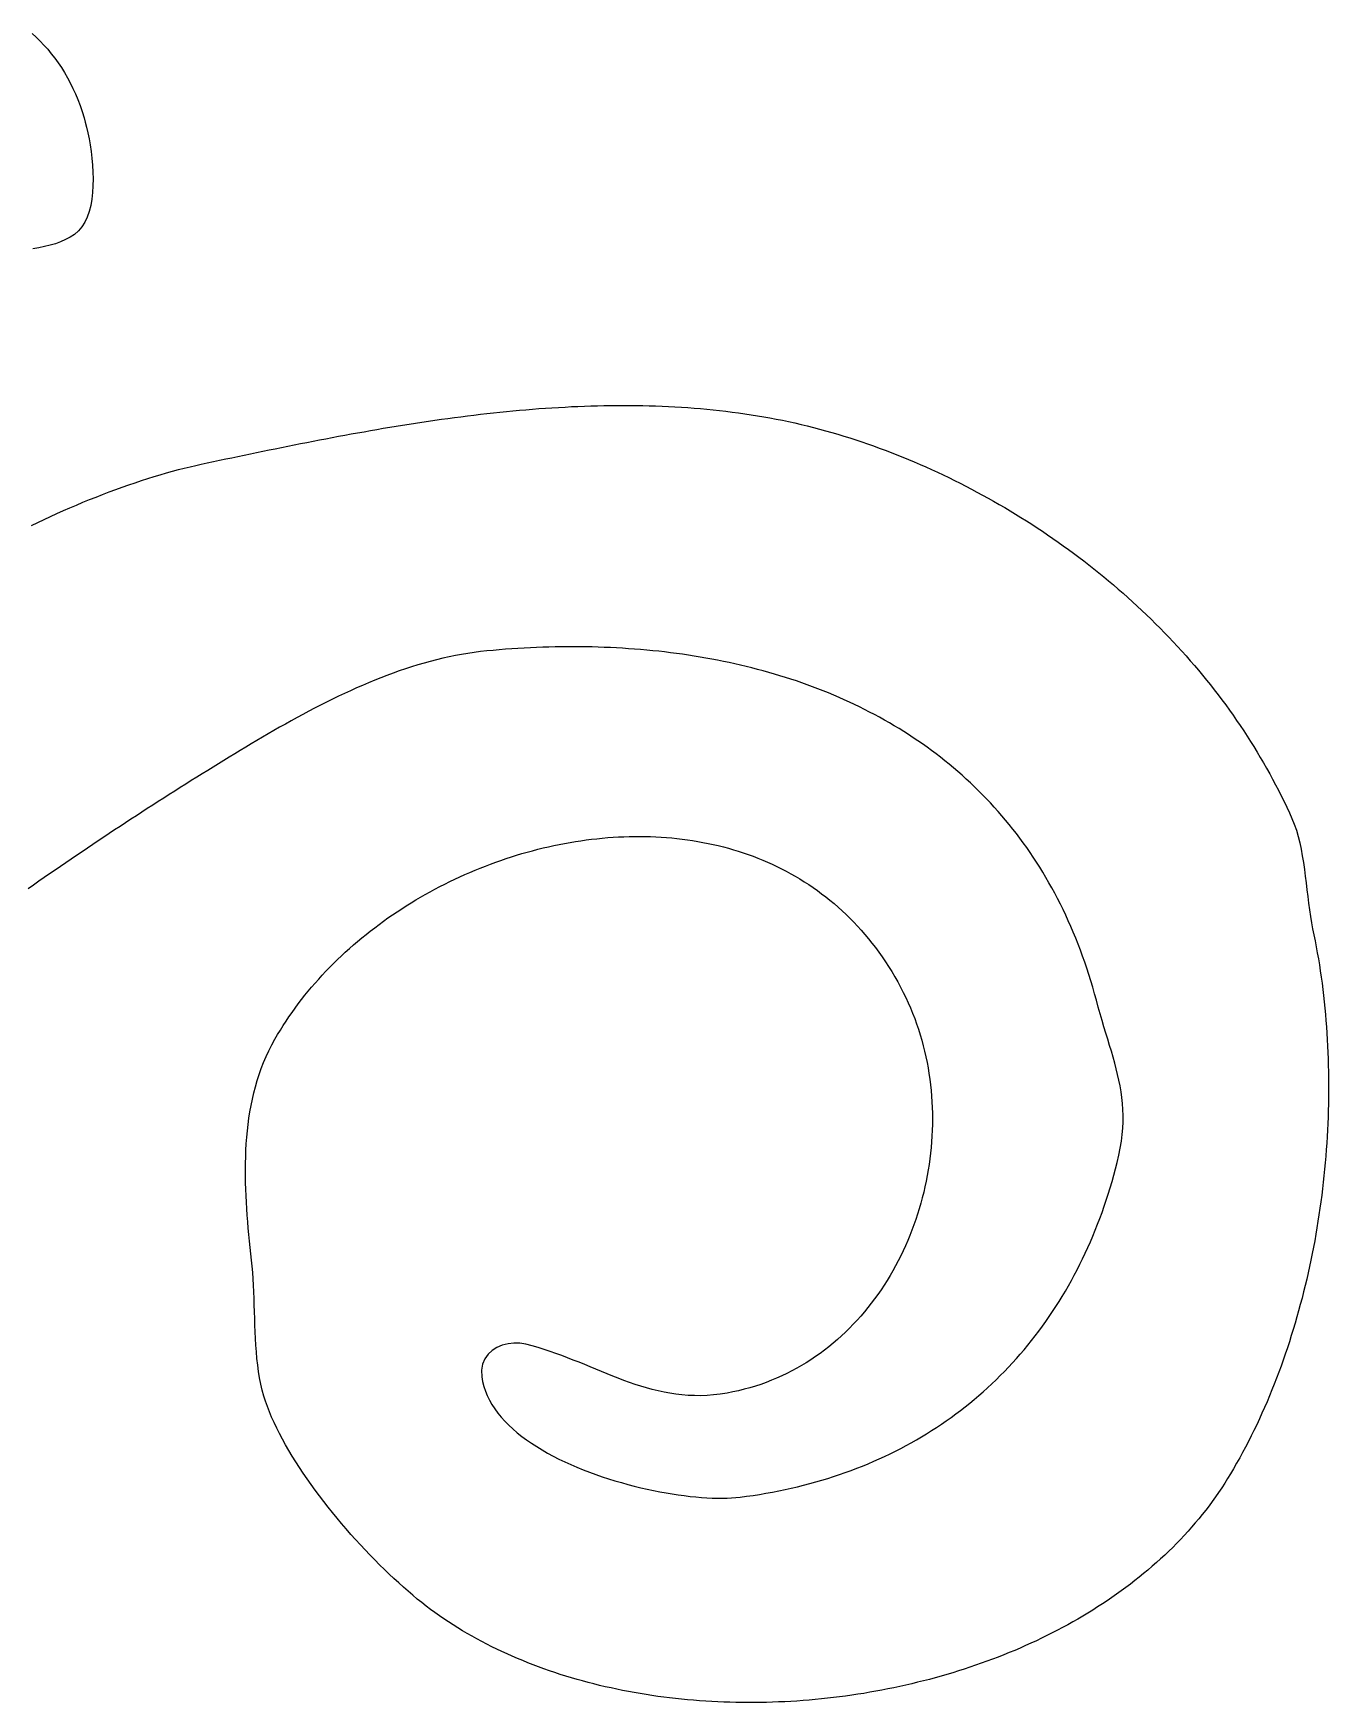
# Model space of a CAD drawing. Header units: millimetres. Extents: x 30 to 1626, y 31 to 955.
# Drawn here: x 1426.3 to 1625.8, y 47 to 304.2 of the extents above; entities that cross this region are included whole.
import ezdxf

# ---------------------------------------------------------------- set-up
doc = ezdxf.new("R2010")
doc.units = ezdxf.units.MM
doc.layers.add('0_0_0', color=3, linetype='Continuous')

msp = doc.modelspace()

# ---------------------------------------------------------------- linework, layer by layer
at = {"layer": '0_0_0'}
for points in [[(1426.06, 304.22), (1426.69, 303.64), (1427.3, 303.03), (1427.89, 302.41), (1428.46, 301.76), (1429.02, 301.09), (1429.56, 300.39), (1430.07, 299.68), (1430.57, 298.94), (1431.05, 298.17), (1431.5, 297.39), (1431.94, 296.58), (1432.35, 295.74), (1432.74, 294.89), (1433.11, 294.01), (1433.45, 293.1), (1433.77, 292.17), (1434.07, 291.22), (1434.26, 290.52), (1434.46, 289.75), (1434.65, 288.9), (1434.83, 287.98), (1435, 287.02), (1435.14, 286.02), (1435.27, 284.98), (1435.37, 283.92), (1435.43, 282.85), (1435.46, 281.78), (1435.44, 280.72), (1435.38, 279.68), (1435.27, 278.66), (1435.09, 277.69), (1434.86, 276.77), (1434.56, 275.9), (1434.19, 275.11), (1433.74, 274.39), (1433.21, 273.77), (1432.6, 273.25), (1431.93, 272.81), (1431.21, 272.43), (1430.46, 272.1), (1429.67, 271.81), (1428.84, 271.57), (1427.98, 271.36), (1427.09, 271.18), (1426.17, 271.03)], [(1425.99, 228.38), (1426.95, 228.85), (1427.92, 229.32), (1428.9, 229.78), (1429.89, 230.23), (1430.89, 230.67), (1431.88, 231.11), (1432.89, 231.54), (1433.9, 231.96), (1434.9, 232.37), (1435.91, 232.77), (1436.92, 233.16), (1437.93, 233.55), (1438.94, 233.92), (1439.94, 234.28), (1440.94, 234.63), (1441.93, 234.97), (1442.91, 235.3), (1443.89, 235.61), (1444.85, 235.91), (1445.81, 236.2), (1446.76, 236.48), (1447.69, 236.74), (1448.6, 236.99), (1449.51, 237.22), (1450.39, 237.44), (1451.26, 237.64), (1452.11, 237.83), (1453.05, 238.03), (1453.99, 238.23), (1454.93, 238.43), (1455.88, 238.63), (1456.83, 238.83), (1457.77, 239.03), (1458.73, 239.23), (1459.68, 239.43), (1460.64, 239.63), (1461.6, 239.82), (1462.56, 240.02), (1463.52, 240.22), (1464.49, 240.42), (1465.45, 240.61), (1466.42, 240.8), (1467.39, 241), (1468.36, 241.19), (1469.34, 241.38), (1470.32, 241.57), (1471.29, 241.76), (1472.27, 241.94), (1473.25, 242.13), (1474.24, 242.31), (1475.22, 242.49), (1476.2, 242.67), (1477.19, 242.84), (1478.18, 243.02), (1479.17, 243.19), (1480.16, 243.36), (1481.15, 243.52), (1482.14, 243.69), (1483.14, 243.85), (1484.13, 244.01), (1485.13, 244.16), (1486.12, 244.31), (1487.12, 244.46), (1488.12, 244.61), (1489.11, 244.75), (1490.11, 244.89), (1491.11, 245.02), (1492.11, 245.15), (1493.11, 245.28), (1494.12, 245.4), (1495.12, 245.52), (1496.12, 245.63), (1497.12, 245.74), (1498.12, 245.85), (1499.13, 245.95), (1500.13, 246.05), (1501.13, 246.14), (1502.13, 246.23), (1503.14, 246.31), (1504.14, 246.39), (1505.14, 246.46), (1506.14, 246.53), (1507.15, 246.59), (1508.15, 246.64), (1509.15, 246.7), (1510.15, 246.74), (1511.15, 246.78), (1512.15, 246.81), (1513.15, 246.84), (1514.15, 246.86), (1515.15, 246.88), (1516.14, 246.89), (1517.14, 246.89), (1518.14, 246.89), (1519.13, 246.88), (1520.13, 246.86), (1521.12, 246.84), (1522.11, 246.81), (1523.1, 246.77), (1524.09, 246.72), (1525.08, 246.67), (1526.07, 246.61), (1527.05, 246.55), (1528.04, 246.47), (1529.02, 246.39), (1530, 246.3), (1530.98, 246.2), (1531.96, 246.1), (1532.94, 245.98), (1533.91, 245.86), (1534.88, 245.73), (1535.86, 245.6), (1536.83, 245.45), (1537.79, 245.29), (1538.76, 245.13), (1539.72, 244.96), (1540.68, 244.78), (1541.64, 244.59), (1542.6, 244.39), (1543.56, 244.18), (1544.51, 243.96), (1545.46, 243.73), (1546.41, 243.5), (1547.36, 243.25), (1548.3, 242.99), (1549.24, 242.73), (1550.18, 242.45), (1551.11, 242.16), (1552.03, 241.88), (1552.94, 241.58), (1553.85, 241.27), (1554.76, 240.96), (1555.66, 240.64), (1556.57, 240.31), (1557.47, 239.97), (1558.38, 239.63), (1559.27, 239.28), (1560.17, 238.92), (1561.07, 238.55), (1561.96, 238.17), (1562.85, 237.79), (1563.74, 237.4), (1564.63, 237), (1565.51, 236.59), (1566.39, 236.18), (1567.27, 235.76), (1568.14, 235.33), (1569.02, 234.89), (1569.88, 234.45), (1570.75, 234), (1571.61, 233.54), (1572.47, 233.08), (1573.33, 232.6), (1574.18, 232.12), (1575.03, 231.64), (1575.88, 231.14), (1576.72, 230.64), (1577.56, 230.14), (1578.39, 229.62), (1579.22, 229.1), (1580.05, 228.57), (1580.87, 228.04), (1581.69, 227.49), (1582.5, 226.94), (1583.31, 226.39), (1584.11, 225.83), (1584.91, 225.26), (1585.71, 224.68), (1586.5, 224.1), (1587.28, 223.51), (1588.06, 222.92), (1588.84, 222.32), (1589.61, 221.71), (1590.38, 221.1), (1591.14, 220.47), (1591.89, 219.85), (1592.64, 219.22), (1593.38, 218.58), (1594.12, 217.93), (1594.85, 217.28), (1595.58, 216.62), (1596.3, 215.96), (1597.02, 215.29), (1597.73, 214.62), (1598.43, 213.94), (1599.12, 213.25), (1599.81, 212.56), (1600.5, 211.86), (1601.18, 211.15), (1601.85, 210.44), (1602.51, 209.73), (1603.17, 209.01), (1603.82, 208.28), (1604.46, 207.55), (1605.1, 206.81), (1605.73, 206.07), (1606.35, 205.32), (1606.97, 204.57), (1607.57, 203.81), (1608.17, 203.04), (1608.77, 202.27), (1609.35, 201.5), (1609.93, 200.72), (1610.5, 199.93), (1611.06, 199.14), (1611.61, 198.35), (1612.16, 197.55), (1612.7, 196.74), (1613.23, 195.93), (1613.75, 195.12), (1614.26, 194.3), (1614.77, 193.47), (1615.26, 192.64), (1615.75, 191.81), (1616.23, 190.97), (1616.7, 190.13), (1617.16, 189.28), (1617.61, 188.43), (1618.05, 187.57), (1618.49, 186.71), (1618.91, 185.84), (1619.33, 184.97), (1619.73, 184.1), (1620.13, 183.22), (1620.49, 182.34), (1620.81, 181.42), (1621.09, 180.47), (1621.33, 179.49), (1621.55, 178.49), (1621.73, 177.47), (1621.9, 176.44), (1622.05, 175.39), (1622.19, 174.34), (1622.31, 173.29), (1622.44, 172.24), (1622.56, 171.2), (1622.69, 170.16), (1622.82, 169.15), (1622.97, 168.15), (1623.14, 167.17), (1623.32, 166.22), (1623.51, 165.31), (1623.7, 164.39), (1623.87, 163.47), (1624.04, 162.54), (1624.2, 161.61), (1624.35, 160.68), (1624.49, 159.74), (1624.63, 158.79), (1624.76, 157.85), (1624.88, 156.89), (1624.99, 155.94), (1625.1, 154.98), (1625.19, 154.01), (1625.29, 153.05), (1625.37, 152.08), (1625.44, 151.1), (1625.51, 150.13), (1625.57, 149.15), (1625.62, 148.16), (1625.67, 147.18), (1625.71, 146.19), (1625.73, 145.2), (1625.76, 144.21), (1625.77, 143.22), (1625.78, 142.22), (1625.78, 141.23), (1625.77, 140.23), (1625.75, 139.23), (1625.73, 138.23), (1625.69, 137.22), (1625.65, 136.22), (1625.61, 135.22), (1625.55, 134.21), (1625.49, 133.21), (1625.42, 132.2), (1625.34, 131.19), (1625.26, 130.19), (1625.16, 129.18), (1625.06, 128.18), (1624.95, 127.17), (1624.84, 126.17), (1624.71, 125.16), (1624.58, 124.16), (1624.44, 123.16), (1624.29, 122.16), (1624.14, 121.16), (1623.98, 120.16), (1623.81, 119.16), (1623.63, 118.17), (1623.44, 117.17), (1623.25, 116.18), (1623.05, 115.19), (1622.84, 114.2), (1622.62, 113.22), (1622.4, 112.24), (1622.17, 111.26), (1621.93, 110.28), (1621.68, 109.31), (1621.42, 108.34), (1621.16, 107.37), (1620.89, 106.41), (1620.61, 105.45), (1620.33, 104.49), (1620.03, 103.54), (1619.73, 102.59), (1619.42, 101.64), (1619.11, 100.7), (1618.78, 99.77), (1618.45, 98.84), (1618.11, 97.91), (1617.76, 96.99), (1617.41, 96.07), (1617.04, 95.16), (1616.67, 94.26), (1616.29, 93.36), (1615.91, 92.46), (1615.51, 91.57), (1615.11, 90.69), (1614.7, 89.81), (1614.28, 88.94), (1613.86, 88.08), (1613.42, 87.22), (1612.98, 86.37), (1612.53, 85.53), (1612.08, 84.69), (1611.61, 83.86), (1611.14, 83.03), (1610.66, 82.22), (1610.22, 81.5), (1609.77, 80.78), (1609.31, 80.07), (1608.84, 79.37), (1608.36, 78.68), (1607.86, 77.99), (1607.36, 77.31), (1606.85, 76.64), (1606.32, 75.97), (1605.78, 75.32), (1605.24, 74.67), (1604.68, 74.02), (1604.12, 73.39), (1603.54, 72.76), (1602.96, 72.13), (1602.36, 71.52), (1601.76, 70.91), (1601.15, 70.31), (1600.53, 69.72), (1599.89, 69.13), (1599.25, 68.56), (1598.61, 67.99), (1597.95, 67.42), (1597.28, 66.87), (1596.61, 66.32), (1595.93, 65.78), (1595.24, 65.24), (1594.54, 64.72), (1593.83, 64.2), (1593.12, 63.69), (1592.4, 63.18), (1591.67, 62.69), (1590.93, 62.2), (1590.19, 61.72), (1589.44, 61.24), (1588.68, 60.78), (1587.92, 60.32), (1587.15, 59.86), (1586.37, 59.42), (1585.59, 58.98), (1584.8, 58.56), (1584, 58.13), (1583.2, 57.72), (1582.39, 57.31), (1581.57, 56.92), (1580.76, 56.53), (1579.93, 56.14), (1579.1, 55.77), (1578.26, 55.4), (1577.42, 55.04), (1576.58, 54.69), (1575.73, 54.34), (1574.87, 54.01), (1574.01, 53.68), (1573.15, 53.35), (1572.28, 53.04), (1571.4, 52.74), (1570.53, 52.44), (1569.65, 52.15), (1568.76, 51.86), (1567.87, 51.59), (1566.98, 51.32), (1566.08, 51.06), (1565.18, 50.81), (1564.28, 50.57), (1563.38, 50.33), (1562.47, 50.11), (1561.56, 49.89), (1560.64, 49.67), (1559.73, 49.47), (1558.81, 49.27), (1557.89, 49.09), (1556.96, 48.91), (1556.04, 48.73), (1555.11, 48.57), (1554.18, 48.41), (1553.25, 48.27), (1552.32, 48.13), (1551.38, 47.99), (1550.45, 47.87), (1549.51, 47.75), (1548.58, 47.65), (1547.64, 47.55), (1546.7, 47.45), (1545.76, 47.37), (1544.82, 47.3), (1543.88, 47.23), (1542.94, 47.17), (1542, 47.12), (1541.06, 47.08), (1540.12, 47.04), (1539.18, 47.01), (1538.24, 47), (1537.3, 46.99), (1536.36, 46.98), (1535.42, 46.99), (1534.48, 47), (1533.55, 47.03), (1532.61, 47.06), (1531.68, 47.1), (1530.75, 47.15), (1529.82, 47.2), (1528.89, 47.27), (1527.96, 47.34), (1527.04, 47.42), (1526.11, 47.51), (1525.19, 47.61), (1524.27, 47.71), (1523.36, 47.83), (1522.44, 47.95), (1521.53, 48.08), (1520.63, 48.22), (1519.72, 48.37), (1518.82, 48.53), (1517.92, 48.69), (1517.02, 48.86), (1516.13, 49.05), (1515.24, 49.24), (1514.36, 49.44), (1513.48, 49.64), (1512.6, 49.86), (1511.73, 50.08), (1510.86, 50.32), (1510, 50.56), (1509.14, 50.81), (1508.28, 51.07), (1507.43, 51.34), (1506.59, 51.61), (1505.75, 51.9), (1504.91, 52.19), (1504.09, 52.49), (1503.26, 52.8), (1502.44, 53.12), (1501.63, 53.45), (1500.82, 53.79), (1500.02, 54.13), (1499.23, 54.49), (1498.44, 54.85), (1497.65, 55.22), (1496.88, 55.6), (1496.11, 55.99), (1495.35, 56.39), (1494.59, 56.8), (1493.84, 57.21), (1493.1, 57.64), (1492.36, 58.07), (1491.64, 58.51), (1490.92, 58.96), (1490.2, 59.42), (1489.5, 59.89), (1488.8, 60.37), (1488.11, 60.86), (1487.45, 61.34), (1486.78, 61.85), (1486.09, 62.39), (1485.4, 62.95), (1484.69, 63.54), (1483.98, 64.15), (1483.26, 64.78), (1482.53, 65.43), (1481.8, 66.1), (1481.06, 66.79), (1480.33, 67.51), (1479.59, 68.23), (1478.85, 68.98), (1478.11, 69.74), (1477.37, 70.51), (1476.63, 71.3), (1475.9, 72.1), (1475.18, 72.91), (1474.46, 73.74), (1473.74, 74.57), (1473.04, 75.41), (1472.34, 76.26), (1471.66, 77.12), (1470.98, 77.98), (1470.32, 78.85), (1469.67, 79.72), (1469.04, 80.59), (1468.42, 81.47), (1467.82, 82.35), (1467.23, 83.23), (1466.67, 84.1), (1466.12, 84.98), (1465.6, 85.85), (1465.1, 86.72), (1464.62, 87.58), (1464.17, 88.44), (1463.74, 89.3), (1463.34, 90.14), (1462.96, 90.98), (1462.62, 91.8), (1462.3, 92.62), (1462.02, 93.43), (1461.76, 94.22), (1461.51, 95.14), (1461.29, 96.07), (1461.1, 97.03), (1460.94, 98.01), (1460.81, 99), (1460.7, 100.01), (1460.61, 101.02), (1460.53, 102.05), (1460.47, 103.08), (1460.43, 104.11), (1460.39, 105.15), (1460.35, 106.19), (1460.32, 107.23), (1460.29, 108.26), (1460.26, 109.28), (1460.22, 110.3), (1460.17, 111.3), (1460.11, 112.29), (1460.04, 113.26), (1459.95, 114.22), (1459.84, 115.18), (1459.74, 116.16), (1459.64, 117.13), (1459.55, 118.12), (1459.45, 119.1), (1459.36, 120.09), (1459.28, 121.09), (1459.2, 122.08), (1459.13, 123.08), (1459.07, 124.08), (1459.02, 125.08), (1458.98, 126.09), (1458.95, 127.09), (1458.93, 128.1), (1458.93, 129.1), (1458.94, 130.1), (1458.96, 131.1), (1459, 132.1), (1459.06, 133.1), (1459.13, 134.1), (1459.22, 135.09), (1459.33, 136.07), (1459.47, 137.06), (1459.62, 138.03), (1459.8, 139.01), (1460, 139.97), (1460.22, 140.93), (1460.47, 141.89), (1460.74, 142.84), (1461.04, 143.77), (1461.37, 144.71), (1461.73, 145.63), (1462.12, 146.54), (1462.54, 147.44), (1462.99, 148.34), (1463.47, 149.22), (1463.88, 149.92), (1464.3, 150.62), (1464.73, 151.31), (1465.18, 152), (1465.63, 152.68), (1466.1, 153.35), (1466.57, 154.02), (1467.06, 154.68), (1467.56, 155.33), (1468.07, 155.98), (1468.59, 156.62), (1469.12, 157.25), (1469.66, 157.87), (1470.21, 158.49), (1470.76, 159.11), (1471.33, 159.71), (1471.91, 160.31), (1472.5, 160.9), (1473.09, 161.49), (1473.7, 162.06), (1474.31, 162.63), (1474.93, 163.19), (1475.56, 163.75), (1476.2, 164.29), (1476.85, 164.83), (1477.5, 165.36), (1478.16, 165.89), (1478.83, 166.4), (1479.5, 166.91), (1480.19, 167.41), (1480.88, 167.9), (1481.57, 168.38), (1482.28, 168.86), (1482.99, 169.32), (1483.7, 169.78), (1484.43, 170.23), (1485.15, 170.67), (1485.89, 171.1), (1486.63, 171.53), (1487.37, 171.94), (1488.12, 172.35), (1488.88, 172.74), (1489.64, 173.13), (1490.4, 173.51), (1491.17, 173.88), (1491.95, 174.24), (1492.73, 174.59), (1493.51, 174.93), (1494.29, 175.27), (1495.08, 175.59), (1495.88, 175.9), (1496.67, 176.2), (1497.48, 176.5), (1498.28, 176.78), (1499.08, 177.05), (1499.89, 177.32), (1500.7, 177.57), (1501.52, 177.82), (1502.33, 178.05), (1503.15, 178.27), (1503.97, 178.48), (1504.79, 178.69), (1505.62, 178.88), (1506.44, 179.06), (1507.27, 179.23), (1508.09, 179.39), (1508.92, 179.54), (1509.75, 179.68), (1510.58, 179.81), (1511.41, 179.92), (1512.24, 180.03), (1513.07, 180.12), (1513.9, 180.21), (1514.73, 180.28), (1515.55, 180.34), (1516.38, 180.39), (1517.21, 180.42), (1518.03, 180.45), (1518.86, 180.46), (1519.68, 180.47), (1520.51, 180.46), (1521.33, 180.44), (1522.14, 180.4), (1522.96, 180.36), (1523.78, 180.3), (1524.59, 180.23), (1525.4, 180.15), (1526.2, 180.05), (1527.01, 179.95), (1527.81, 179.83), (1528.61, 179.7), (1529.4, 179.55), (1530.19, 179.4), (1530.98, 179.23), (1531.76, 179.05), (1532.54, 178.85), (1533.32, 178.64), (1534.09, 178.42), (1534.85, 178.19), (1535.62, 177.94), (1536.37, 177.68), (1537.12, 177.41), (1537.87, 177.12), (1538.61, 176.82), (1539.35, 176.5), (1540.08, 176.17), (1540.8, 175.83), (1541.52, 175.48), (1542.23, 175.11), (1542.94, 174.72), (1543.63, 174.33), (1544.33, 173.91), (1545.01, 173.49), (1545.69, 173.05), (1546.36, 172.6), (1547.02, 172.13), (1547.68, 171.64), (1548.33, 171.15), (1548.97, 170.63), (1549.6, 170.11), (1550.22, 169.57), (1550.84, 169.01), (1551.45, 168.44), (1552.04, 167.85), (1552.63, 167.25), (1553.21, 166.64), (1553.78, 166), (1554.35, 165.36), (1554.9, 164.7), (1555.44, 164.02), (1555.97, 163.33), (1556.49, 162.62), (1557, 161.89), (1557.51, 161.15), (1558, 160.4), (1558.48, 159.63), (1558.95, 158.84), (1559.4, 158.04), (1559.85, 157.22), (1560.26, 156.43), (1560.65, 155.64), (1561.02, 154.84), (1561.37, 154.04), (1561.7, 153.22), (1562.02, 152.4), (1562.32, 151.58), (1562.6, 150.75), (1562.86, 149.91), (1563.11, 149.07), (1563.34, 148.22), (1563.55, 147.37), (1563.74, 146.51), (1563.92, 145.65), (1564.08, 144.79), (1564.22, 143.93), (1564.34, 143.06), (1564.45, 142.19), (1564.54, 141.32), (1564.62, 140.44), (1564.67, 139.57), (1564.72, 138.69), (1564.74, 137.81), (1564.75, 136.93), (1564.74, 136.06), (1564.72, 135.18), (1564.68, 134.3), (1564.62, 133.42), (1564.55, 132.55), (1564.46, 131.68), (1564.35, 130.8), (1564.23, 129.93), (1564.1, 129.07), (1563.95, 128.2), (1563.78, 127.34), (1563.6, 126.49), (1563.4, 125.63), (1563.19, 124.78), (1562.96, 123.94), (1562.72, 123.1), (1562.46, 122.27), (1562.18, 121.44), (1561.9, 120.62), (1561.59, 119.8), (1561.28, 118.99), (1560.94, 118.19), (1560.6, 117.39), (1560.24, 116.6), (1559.86, 115.82), (1559.47, 115.05), (1559.07, 114.28), (1558.65, 113.53), (1558.22, 112.78), (1557.77, 112.05), (1557.31, 111.32), (1556.84, 110.6), (1556.35, 109.9), (1555.85, 109.2), (1555.33, 108.52), (1554.8, 107.85), (1554.26, 107.19), (1553.71, 106.54), (1553.14, 105.9), (1552.56, 105.28), (1551.97, 104.67), (1551.36, 104.08), (1550.74, 103.49), (1550.11, 102.93), (1549.46, 102.37), (1548.8, 101.83), (1548.13, 101.31), (1547.45, 100.8), (1546.75, 100.31), (1546.04, 99.83), (1545.32, 99.37), (1544.59, 98.93), (1543.85, 98.51), (1543.09, 98.1), (1542.32, 97.71), (1541.54, 97.34), (1540.75, 96.98), (1539.95, 96.65), (1539.13, 96.33), (1538.31, 96.03), (1537.47, 95.76), (1536.62, 95.5), (1535.76, 95.27), (1534.89, 95.05), (1534.01, 94.86), (1533.11, 94.68), (1532.07, 94.52), (1531.05, 94.4), (1530.04, 94.32), (1529.05, 94.28), (1528.08, 94.29), (1527.12, 94.33), (1526.17, 94.4), (1525.23, 94.51), (1524.31, 94.65), (1523.4, 94.82), (1522.49, 95.02), (1521.6, 95.24), (1520.71, 95.48), (1519.83, 95.75), (1518.96, 96.03), (1518.09, 96.33), (1517.22, 96.64), (1516.36, 96.97), (1515.5, 97.31), (1514.63, 97.65), (1513.77, 98), (1512.91, 98.36), (1512.05, 98.72), (1511.18, 99.07), (1510.31, 99.43), (1509.43, 99.78), (1508.55, 100.13), (1507.66, 100.46), (1506.76, 100.79), (1505.85, 101.11), (1504.93, 101.41), (1504.01, 101.69), (1503.07, 101.96), (1502.11, 102.21), (1501.2, 102.36), (1500.28, 102.39), (1499.37, 102.29), (1498.49, 102.06), (1497.67, 101.71), (1496.93, 101.25), (1496.3, 100.67), (1495.8, 99.97), (1495.46, 99.16), (1495.29, 98.24), (1495.32, 97.21), (1495.45, 96.46), (1495.64, 95.72), (1495.88, 95), (1496.17, 94.29), (1496.51, 93.6), (1496.89, 92.92), (1497.33, 92.25), (1497.81, 91.6), (1498.33, 90.97), (1498.89, 90.35), (1499.49, 89.74), (1500.12, 89.15), (1500.79, 88.57), (1501.5, 88.01), (1502.23, 87.47), (1503, 86.94), (1503.8, 86.43), (1504.62, 85.93), (1505.46, 85.44), (1506.33, 84.98), (1507.22, 84.52), (1508.12, 84.09), (1509.05, 83.67), (1509.98, 83.26), (1510.94, 82.87), (1511.9, 82.5), (1512.88, 82.14), (1513.86, 81.8), (1514.85, 81.48), (1515.84, 81.17), (1516.83, 80.88), (1517.83, 80.6), (1518.82, 80.34), (1519.82, 80.1), (1520.8, 79.88), (1521.78, 79.67), (1522.76, 79.48), (1523.72, 79.3), (1524.67, 79.14), (1525.6, 79), (1526.53, 78.88), (1527.43, 78.77), (1528.31, 78.68), (1529.18, 78.6), (1530.02, 78.55), (1530.83, 78.51), (1531.62, 78.49), (1532.39, 78.49), (1533.12, 78.5), (1533.82, 78.53), (1534.48, 78.58), (1535.11, 78.65), (1536.12, 78.78), (1537.13, 78.92), (1538.12, 79.08), (1539.11, 79.24), (1540.09, 79.42), (1541.07, 79.61), (1542.04, 79.81), (1543, 80.02), (1543.95, 80.25), (1544.9, 80.48), (1545.84, 80.73), (1546.77, 80.99), (1547.7, 81.25), (1548.62, 81.53), (1549.53, 81.83), (1550.43, 82.13), (1551.33, 82.44), (1552.22, 82.76), (1553.1, 83.1), (1553.97, 83.44), (1554.84, 83.8), (1555.7, 84.17), (1556.55, 84.54), (1557.39, 84.93), (1558.23, 85.33), (1559.05, 85.74), (1559.87, 86.16), (1560.69, 86.59), (1561.49, 87.04), (1562.28, 87.49), (1563.07, 87.95), (1563.85, 88.42), (1564.62, 88.91), (1565.39, 89.4), (1566.14, 89.9), (1566.89, 90.42), (1567.63, 90.94), (1568.36, 91.48), (1569.08, 92.02), (1569.79, 92.57), (1570.5, 93.14), (1571.19, 93.71), (1571.88, 94.3), (1572.56, 94.89), (1573.23, 95.5), (1573.89, 96.11), (1574.55, 96.73), (1575.19, 97.37), (1575.83, 98.01), (1576.45, 98.66), (1577.07, 99.33), (1577.68, 100), (1578.28, 100.68), (1578.87, 101.37), (1579.45, 102.07), (1580.02, 102.78), (1580.59, 103.5), (1581.14, 104.23), (1581.68, 104.97), (1582.22, 105.71), (1582.74, 106.47), (1583.26, 107.24), (1583.77, 108.01), (1584.26, 108.79), (1584.75, 109.59), (1585.23, 110.39), (1585.7, 111.2), (1586.16, 112.02), (1586.6, 112.85), (1587.04, 113.68), (1587.47, 114.53), (1587.89, 115.39), (1588.3, 116.25), (1588.7, 117.12), (1589.09, 118), (1589.47, 118.89), (1589.84, 119.79), (1590.2, 120.7), (1590.55, 121.61), (1590.88, 122.53), (1591.21, 123.47), (1591.53, 124.41), (1591.84, 125.35), (1592.14, 126.31), (1592.42, 127.28), (1592.7, 128.25), (1592.96, 129.23), (1593.22, 130.22), (1593.48, 131.34), (1593.69, 132.43), (1593.86, 133.49), (1593.98, 134.51), (1594.06, 135.51), (1594.11, 136.49), (1594.11, 137.45), (1594.08, 138.39), (1594.02, 139.31), (1593.92, 140.22), (1593.8, 141.12), (1593.65, 142.01), (1593.47, 142.89), (1593.28, 143.78), (1593.06, 144.66), (1592.83, 145.55), (1592.58, 146.45), (1592.31, 147.35), (1592.04, 148.27), (1591.76, 149.2), (1591.47, 150.14), (1591.17, 151.11), (1590.88, 152.09), (1590.58, 153.11), (1590.29, 154.15), (1590, 155.22), (1589.73, 156.22), (1589.44, 157.22), (1589.15, 158.2), (1588.85, 159.17), (1588.54, 160.14), (1588.21, 161.09), (1587.88, 162.03), (1587.54, 162.96), (1587.19, 163.88), (1586.82, 164.79), (1586.45, 165.69), (1586.07, 166.58), (1585.68, 167.46), (1585.28, 168.33), (1584.87, 169.19), (1584.46, 170.04), (1584.03, 170.88), (1583.59, 171.71), (1583.15, 172.53), (1582.69, 173.34), (1582.23, 174.15), (1581.76, 174.94), (1581.28, 175.72), (1580.79, 176.49), (1580.29, 177.25), (1579.79, 178), (1579.27, 178.74), (1578.75, 179.47), (1578.22, 180.19), (1577.68, 180.91), (1577.13, 181.61), (1576.58, 182.3), (1576.02, 182.99), (1575.44, 183.66), (1574.87, 184.33), (1574.28, 184.98), (1573.69, 185.63), (1573.09, 186.26), (1572.48, 186.89), (1571.86, 187.51), (1571.24, 188.12), (1570.61, 188.72), (1569.97, 189.31), (1569.33, 189.89), (1568.68, 190.46), (1568.02, 191.02), (1567.35, 191.58), (1566.68, 192.12), (1566, 192.66), (1565.32, 193.18), (1564.63, 193.7), (1563.93, 194.21), (1563.23, 194.71), (1562.51, 195.2), (1561.8, 195.68), (1561.08, 196.16), (1560.35, 196.62), (1559.61, 197.08), (1558.87, 197.53), (1558.13, 197.96), (1557.37, 198.4), (1556.62, 198.82), (1555.85, 199.23), (1555.08, 199.63), (1554.31, 200.03), (1553.53, 200.42), (1552.75, 200.8), (1551.96, 201.17), (1551.16, 201.53), (1550.36, 201.88), (1549.56, 202.23), (1548.75, 202.57), (1547.93, 202.89), (1547.11, 203.22), (1546.29, 203.53), (1545.46, 203.83), (1544.63, 204.13), (1543.79, 204.42), (1542.95, 204.7), (1542.1, 204.97), (1541.25, 205.23), (1540.4, 205.49), (1539.54, 205.74), (1538.68, 205.98), (1537.81, 206.21), (1536.94, 206.44), (1536.07, 206.65), (1535.19, 206.86), (1534.31, 207.06), (1533.43, 207.26), (1532.54, 207.44), (1531.65, 207.62), (1530.76, 207.79), (1529.86, 207.95), (1528.96, 208.11), (1528.06, 208.26), (1527.15, 208.4), (1526.24, 208.53), (1525.33, 208.66), (1524.41, 208.78), (1523.5, 208.89), (1522.58, 208.99), (1521.66, 209.09), (1520.73, 209.18), (1519.8, 209.26), (1518.88, 209.33), (1517.94, 209.4), (1517.01, 209.46), (1516.08, 209.51), (1515.14, 209.56), (1514.2, 209.6), (1513.26, 209.63), (1512.32, 209.66), (1511.37, 209.68), (1510.43, 209.69), (1509.48, 209.69), (1508.53, 209.69), (1507.58, 209.68), (1506.63, 209.66), (1505.68, 209.64), (1504.73, 209.61), (1503.77, 209.58), (1502.82, 209.53), (1501.86, 209.48), (1500.9, 209.43), (1499.95, 209.36), (1498.99, 209.3), (1498.03, 209.22), (1497.07, 209.14), (1496.11, 209.05), (1495.14, 208.95), (1494.17, 208.82), (1493.2, 208.68), (1492.23, 208.52), (1491.26, 208.34), (1490.29, 208.14), (1489.33, 207.92), (1488.36, 207.69), (1487.4, 207.44), (1486.44, 207.18), (1485.48, 206.9), (1484.52, 206.6), (1483.57, 206.29), (1482.62, 205.96), (1481.67, 205.63), (1480.72, 205.27), (1479.77, 204.91), (1478.83, 204.54), (1477.89, 204.15), (1476.96, 203.75), (1476.02, 203.34), (1475.09, 202.92), (1474.16, 202.49), (1473.24, 202.06), (1472.32, 201.61), (1471.4, 201.16), (1470.48, 200.69), (1469.57, 200.22), (1468.67, 199.75), (1467.76, 199.27), (1466.87, 198.78), (1465.97, 198.29), (1465.08, 197.79), (1464.19, 197.29), (1463.31, 196.79), (1462.44, 196.28), (1461.56, 195.77), (1460.69, 195.26), (1459.83, 194.75), (1458.97, 194.23), (1458.12, 193.72), (1457.27, 193.2), (1456.43, 192.69), (1455.59, 192.17), (1454.76, 191.66), (1453.93, 191.15), (1453.11, 190.64), (1452.27, 190.12), (1451.42, 189.59), (1450.57, 189.06), (1449.72, 188.53), (1448.88, 187.99), (1448.03, 187.46), (1447.19, 186.92), (1446.34, 186.38), (1445.5, 185.84), (1444.66, 185.3), (1443.81, 184.75), (1442.97, 184.21), (1442.13, 183.66), (1441.29, 183.11), (1440.45, 182.56), (1439.61, 182.01), (1438.77, 181.46), (1437.93, 180.9), (1437.1, 180.34), (1436.26, 179.79), (1435.42, 179.23), (1434.59, 178.66), (1433.75, 178.1), (1432.92, 177.54), (1432.08, 176.97), (1431.25, 176.4), (1430.42, 175.84), (1429.59, 175.27), (1428.76, 174.69), (1427.93, 174.12), (1427.1, 173.55), (1426.27, 172.97), (1425.44, 172.4)]]:
    msp.add_lwpolyline(points, dxfattribs=at)

doc.saveas('drawing.dxf')
